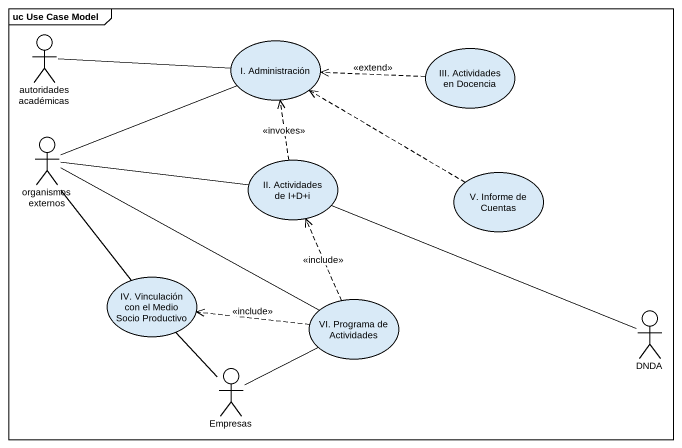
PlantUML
@startuml
mainframe uc Use Case Model
actor "autoridades académicas" as autoridades_académicas
usecase "I. Administración" as I_Administración
usecase "III. Actividades en Docencia" as III_Actividades_en_Docencia
actor "organismos externos" as organismos_externos
usecase "II. Actividades de I+D+i" as II_Actividades_de_I_D_i
usecase "V. Informe de Cuentas" as V_Informe_de_Cuentas
usecase "IV. Vinculación con el Medio Socio Productivo" as IV_Vinculación_con_el_Medio
usecase "VI. Programa de Actividades" as VI_Programa_de_Actividades
actor DNDA
actor Empresas
autoridades_académicas -right- I_Administración
III_Actividades_en_Docencia .left.> I_Administración : <<extend>>
organismos_externos -right- I_Administración
organismos_externos -right- II_Actividades_de_I_D_i
organismos_externos -right- VI_Programa_de_Actividades
II_Actividades_de_I_D_i .up.> I_Administración : <<invokes>>
II_Actividades_de_I_D_i -right- DNDA
V_Informe_de_Cuentas .left.> I_Administración
IV_Vinculación_con_el_Medio -up- organismos_externos
VI_Programa_de_Actividades .up.> II_Actividades_de_I_D_i : <<include>>
VI_Programa_de_Actividades .left.> IV_Vinculación_con_el_Medio : <<include>>
Empresas -up- IV_Vinculación_con_el_Medio
Empresas -up- VI_Programa_de_Actividades
@enduml
